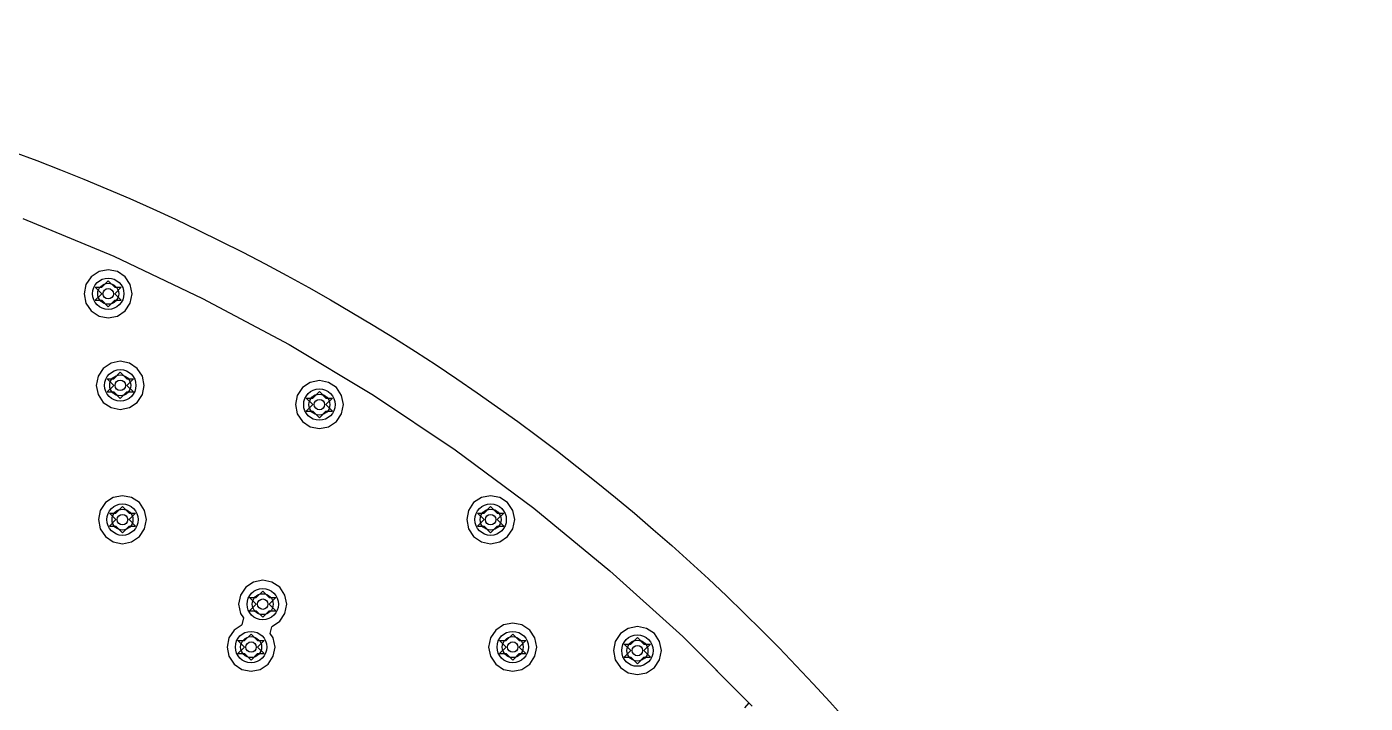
# Model space of a CAD drawing. Header units: millimetres. Extents: x 7.3 to 18.4, y 2.4 to 9.4.
# Drawn here: x 9.929 to 10.952, y 5.157 to 5.674 of the extents above; entities that cross this region are included whole.
import ezdxf

# ---------------------------------------------------------------- set-up
doc = ezdxf.new("R2010")
doc.units = ezdxf.units.MM
doc.header["$MEASUREMENT"] = 0
for name, color, linetype in [('BottomLayer', 5, 'Continuous'), ('BottomSolder', 6, 'Continuous'), ('DrillDrawing', 1, 'Continuous'), ('Mechanical1', 6, 'Continuous'), ('MidLayer1', 16, 'Continuous'), ('MidLayer2', 76, 'Continuous'), ('MultiLayer', 9, 'Continuous'), ('TopLayer', 1, 'Continuous'), ('TopSolder', 216, 'Continuous'), ('ViaHoleLayer', 16, 'Continuous')]:
    doc.layers.add(name, color=color, linetype=linetype)

msp = doc.modelspace()

# ---------------------------------------------------------------- linework, layer by layer
at = {"layer": 'BottomLayer'}
for p, q in [((9.9256, 5.5274), (9.995, 5.4986)), ((9.995, 5.4986), (10.0628, 5.4665)), ((10.0628, 5.4665), (10.1291, 5.4311)), ((10.1291, 5.4311), (10.1935, 5.3925)), ((10.1935, 5.3925), (10.2559, 5.3508)), ((10.2559, 5.3508), (10.3162, 5.3061)), ((10.3162, 5.3061), (10.3743, 5.2584)), ((10.3743, 5.2584), (10.4299, 5.208)), ((10.4299, 5.208), (10.483, 5.1549))]:
    msp.add_line(p, q, dxfattribs=at)
for centre in [(9.9908, 5.47), (10, 5.4), (10.1522, 5.3853), (10.0017, 5.2974), (10.2831, 5.2974), (10.1089, 5.2328), (10.1, 5.2), (10.3, 5.2), (10.3953, 5.1973)]:
    msp.add_circle(centre, 0.008, dxfattribs=at)
at = {"layer": 'BottomSolder'}
for centre in [(9.9908, 5.47), (10, 5.4), (10.1522, 5.3853), (10.0017, 5.2974), (10.2831, 5.2974), (10.1089, 5.2328), (10.1, 5.2), (10.3, 5.2), (10.3953, 5.1973)]:
    msp.add_circle(centre, 0.012, dxfattribs=at)
at = {"layer": 'DrillDrawing'}
for p, q in [((9.9808, 5.475), (9.9858, 5.47)), ((9.9808, 5.475), (9.9858, 5.475)), ((9.9858, 5.475), (9.9908, 5.48)), ((9.9908, 5.48), (9.9958, 5.475)), ((9.9958, 5.475), (10.0008, 5.475)), ((9.9958, 5.47), (10.0008, 5.475)), ((9.9808, 5.465), (9.9858, 5.47)), ((9.9808, 5.465), (9.9858, 5.465)), ((9.9858, 5.465), (9.9908, 5.46)), ((9.9908, 5.46), (9.9958, 5.465)), ((9.9958, 5.47), (10.0008, 5.465)), ((9.9958, 5.465), (10.0008, 5.465)), ((9.99, 5.405), (9.995, 5.4)), ((9.99, 5.405), (9.995, 5.405)), ((9.995, 5.405), (10, 5.41)), ((10, 5.41), (10.005, 5.405)), ((10.005, 5.405), (10.01, 5.405)), ((10.005, 5.4), (10.01, 5.405)), ((9.99, 5.395), (9.995, 5.4)), ((9.99, 5.395), (9.995, 5.395)), ((9.995, 5.395), (10, 5.39)), ((10, 5.39), (10.005, 5.395)), ((10.005, 5.4), (10.01, 5.395)), ((10.005, 5.395), (10.01, 5.395)), ((10.1472, 5.3903), (10.1522, 5.3953)), ((10.1522, 5.3953), (10.1572, 5.3903)), ((10.1422, 5.3903), (10.1472, 5.3853)), ((10.1422, 5.3903), (10.1472, 5.3903)), ((10.1422, 5.3803), (10.1472, 5.3853)), ((10.1572, 5.3903), (10.1622, 5.3903)), ((10.1572, 5.3853), (10.1622, 5.3903)), ((10.1572, 5.3853), (10.1622, 5.3803)), ((10.1422, 5.3803), (10.1472, 5.3803)), ((10.1472, 5.3803), (10.1522, 5.3753)), ((10.1522, 5.3753), (10.1572, 5.3803)), ((10.1572, 5.3803), (10.1622, 5.3803)), ((9.9917, 5.3024), (9.9967, 5.2974)), ((9.9917, 5.3024), (9.9967, 5.3024)), ((9.9967, 5.3024), (10.0017, 5.3074)), ((10.0017, 5.3074), (10.0067, 5.3024)), ((10.0067, 5.3024), (10.0117, 5.3024)), ((10.0067, 5.2974), (10.0117, 5.3024)), ((10.2731, 5.3024), (10.2781, 5.2974)), ((10.2731, 5.3024), (10.2781, 5.3024)), ((10.2781, 5.3024), (10.2831, 5.3074)), ((10.2831, 5.3074), (10.2881, 5.3024)), ((10.2881, 5.3024), (10.2931, 5.3024)), ((10.2881, 5.2974), (10.2931, 5.3024)), ((9.9917, 5.2924), (9.9967, 5.2974)), ((9.9917, 5.2924), (9.9967, 5.2924)), ((9.9967, 5.2924), (10.0017, 5.2874)), ((10.0017, 5.2874), (10.0067, 5.2924)), ((10.0067, 5.2974), (10.0117, 5.2924)), ((10.0067, 5.2924), (10.0117, 5.2924)), ((10.2731, 5.2924), (10.2781, 5.2974)), ((10.2731, 5.2924), (10.2781, 5.2924)), ((10.2781, 5.2924), (10.2831, 5.2874)), ((10.2831, 5.2874), (10.2881, 5.2924)), ((10.2881, 5.2974), (10.2931, 5.2924)), ((10.2881, 5.2924), (10.2931, 5.2924)), ((10.1039, 5.2378), (10.1089, 5.2428)), ((10.1089, 5.2428), (10.1139, 5.2378)), ((10.0989, 5.2378), (10.1039, 5.2328)), ((10.0989, 5.2378), (10.1039, 5.2378)), ((10.0989, 5.2278), (10.1039, 5.2328)), ((10.1139, 5.2378), (10.1189, 5.2378)), ((10.1139, 5.2328), (10.1189, 5.2378)), ((10.1139, 5.2328), (10.1189, 5.2278)), ((10.0989, 5.2278), (10.1039, 5.2278)), ((10.1039, 5.2278), (10.1089, 5.2228)), ((10.1089, 5.2228), (10.1139, 5.2278)), ((10.1139, 5.2278), (10.1189, 5.2278)), ((10.095, 5.205), (10.1, 5.21)), ((10.1, 5.21), (10.105, 5.205)), ((10.295, 5.205), (10.3, 5.21)), ((10.3, 5.21), (10.305, 5.205)), ((10.09, 5.205), (10.095, 5.2)), ((10.09, 5.205), (10.095, 5.205)), ((10.09, 5.195), (10.095, 5.2)), ((10.105, 5.205), (10.11, 5.205)), ((10.105, 5.2), (10.11, 5.205)), ((10.105, 5.2), (10.11, 5.195)), ((10.29, 5.205), (10.295, 5.2)), ((10.29, 5.205), (10.295, 5.205)), ((10.29, 5.195), (10.295, 5.2)), ((10.305, 5.205), (10.31, 5.205)), ((10.305, 5.2), (10.31, 5.205)), ((10.305, 5.2), (10.31, 5.195)), ((10.3853, 5.2023), (10.3903, 5.1973)), ((10.3853, 5.2023), (10.3903, 5.2023)), ((10.3853, 5.1923), (10.3903, 5.1973)), ((10.3903, 5.2023), (10.3953, 5.2073)), ((10.3953, 5.2073), (10.4003, 5.2023)), ((10.4003, 5.2023), (10.4053, 5.2023)), ((10.4003, 5.1973), (10.4053, 5.2023)), ((10.4003, 5.1973), (10.4053, 5.1923)), ((10.09, 5.195), (10.095, 5.195)), ((10.095, 5.195), (10.1, 5.19)), ((10.1, 5.19), (10.105, 5.195)), ((10.105, 5.195), (10.11, 5.195)), ((10.29, 5.195), (10.295, 5.195)), ((10.295, 5.195), (10.3, 5.19)), ((10.3, 5.19), (10.305, 5.195)), ((10.305, 5.195), (10.31, 5.195)), ((10.3853, 5.1923), (10.3903, 5.1923)), ((10.3903, 5.1923), (10.3953, 5.1873)), ((10.3953, 5.1873), (10.4003, 5.1923)), ((10.4003, 5.1923), (10.4053, 5.1923))]:
    msp.add_line(p, q, dxfattribs=at)
at = {"layer": 'Mechanical1'}
msp.add_circle((9.3768, 4.0992), 1.5748, dxfattribs=at)
at = {"layer": 'MidLayer1'}
for p, q in [((9.9256, 5.5274), (9.995, 5.4986)), ((9.995, 5.4986), (10.0628, 5.4665)), ((10.0628, 5.4665), (10.1291, 5.4311)), ((10.1291, 5.4311), (10.1935, 5.3925)), ((10.1935, 5.3925), (10.2559, 5.3508)), ((10.2559, 5.3508), (10.3162, 5.3061)), ((10.3162, 5.3061), (10.3743, 5.2584)), ((10.3743, 5.2584), (10.4299, 5.208)), ((10.4299, 5.208), (10.483, 5.1549))]:
    msp.add_line(p, q, dxfattribs=at)
for centre in [(9.9908, 5.47), (10, 5.4), (10.1522, 5.3853), (10.0017, 5.2974), (10.2831, 5.2974), (10.1089, 5.2328), (10.1, 5.2), (10.3, 5.2), (10.3953, 5.1973)]:
    msp.add_circle(centre, 0.008, dxfattribs=at)
at = {"layer": 'MidLayer2'}
for p, q in [((9.9256, 5.5274), (9.995, 5.4986)), ((9.995, 5.4986), (10.0628, 5.4665)), ((9.9838, 5.4869), (9.9778, 5.4829)), ((9.9908, 5.4883), (9.9838, 5.4869)), ((9.9978, 5.4869), (9.9908, 5.4883)), ((10.0038, 5.4829), (9.9978, 5.4869)), ((9.9738, 5.477), (9.9724, 5.47)), ((9.9778, 5.4829), (9.9738, 5.477)), ((10.0077, 5.477), (10.0038, 5.4829)), ((10.0091, 5.47), (10.0077, 5.477)), ((9.9724, 5.47), (9.9738, 5.4629)), ((10.0077, 5.4629), (10.0091, 5.47)), ((10.0628, 5.4665), (10.1291, 5.4311)), ((9.9738, 5.4629), (9.9778, 5.457)), ((9.9778, 5.457), (9.9838, 5.453)), ((9.9838, 5.453), (9.9908, 5.4516)), ((9.9908, 5.4516), (9.9978, 5.453)), ((9.9978, 5.453), (10.0038, 5.457)), ((10.0038, 5.457), (10.0077, 5.4629)), ((10.1291, 5.4311), (10.1935, 5.3925)), ((9.987, 5.413), (9.983, 5.407)), ((9.993, 5.417), (9.987, 5.413)), ((10, 5.4184), (9.993, 5.417)), ((10.007, 5.417), (10, 5.4184)), ((10.013, 5.413), (10.007, 5.417)), ((10.017, 5.407), (10.013, 5.413)), ((9.983, 5.407), (9.9816, 5.4)), ((10.0184, 5.4), (10.017, 5.407)), ((10.1452, 5.4023), (10.1392, 5.3983)), ((10.1522, 5.4037), (10.1452, 5.4023)), ((10.1592, 5.4023), (10.1522, 5.4037)), ((10.1652, 5.3983), (10.1592, 5.4023)), ((9.9816, 5.4), (9.983, 5.393)), ((9.983, 5.393), (9.987, 5.387)), ((10.013, 5.387), (10.017, 5.393)), ((10.017, 5.393), (10.0184, 5.4)), ((10.1352, 5.3923), (10.1339, 5.3853)), ((10.1392, 5.3983), (10.1352, 5.3923)), ((10.1692, 5.3923), (10.1652, 5.3983)), ((10.1706, 5.3853), (10.1692, 5.3923)), ((10.1935, 5.3925), (10.2559, 5.3508)), ((9.987, 5.387), (9.993, 5.383)), ((9.993, 5.383), (10, 5.3816)), ((10, 5.3816), (10.007, 5.383)), ((10.007, 5.383), (10.013, 5.387)), ((10.1339, 5.3853), (10.1352, 5.3783)), ((10.1692, 5.3783), (10.1706, 5.3853)), ((10.1352, 5.3783), (10.1392, 5.3723)), ((10.1392, 5.3723), (10.1452, 5.3684)), ((10.1592, 5.3684), (10.1652, 5.3723)), ((10.1652, 5.3723), (10.1692, 5.3783)), ((10.1452, 5.3684), (10.1522, 5.367)), ((10.1522, 5.367), (10.1592, 5.3684)), ((10.2559, 5.3508), (10.3162, 5.3061)), ((9.9887, 5.3104), (9.9847, 5.3044)), ((9.9946, 5.3143), (9.9887, 5.3104)), ((10.0017, 5.3157), (9.9946, 5.3143)), ((10.0087, 5.3143), (10.0017, 5.3157)), ((10.0146, 5.3104), (10.0087, 5.3143)), ((10.0186, 5.3044), (10.0146, 5.3104)), ((10.2701, 5.3104), (10.2662, 5.3044)), ((10.2761, 5.3143), (10.2701, 5.3104)), ((10.2831, 5.3157), (10.2761, 5.3143)), ((10.2901, 5.3143), (10.2831, 5.3157)), ((10.2961, 5.3104), (10.2901, 5.3143)), ((10.3001, 5.3044), (10.2961, 5.3104)), ((9.9847, 5.3044), (9.9833, 5.2974)), ((10.02, 5.2974), (10.0186, 5.3044)), ((10.2662, 5.3044), (10.2648, 5.2974)), ((10.3015, 5.2974), (10.3001, 5.3044)), ((10.3162, 5.3061), (10.3743, 5.2584)), ((9.9833, 5.2974), (9.9847, 5.2904)), ((9.9847, 5.2904), (9.9887, 5.2844)), ((10.0146, 5.2844), (10.0186, 5.2904)), ((10.0186, 5.2904), (10.02, 5.2974)), ((10.2648, 5.2974), (10.2662, 5.2904)), ((10.2662, 5.2904), (10.2701, 5.2844)), ((10.2961, 5.2844), (10.3001, 5.2904)), ((10.3001, 5.2904), (10.3015, 5.2974)), ((9.9887, 5.2844), (9.9946, 5.2804)), ((9.9946, 5.2804), (10.0017, 5.279)), ((10.0017, 5.279), (10.0087, 5.2804)), ((10.0087, 5.2804), (10.0146, 5.2844)), ((10.2701, 5.2844), (10.2761, 5.2804)), ((10.2761, 5.2804), (10.2831, 5.279)), ((10.2831, 5.279), (10.2901, 5.2804)), ((10.2901, 5.2804), (10.2961, 5.2844)), ((10.1019, 5.2497), (10.0959, 5.2457)), ((10.1089, 5.2511), (10.1019, 5.2497)), ((10.1159, 5.2497), (10.1089, 5.2511)), ((10.1219, 5.2457), (10.1159, 5.2497)), ((10.3743, 5.2584), (10.4299, 5.208)), ((10.0919, 5.2398), (10.0905, 5.2328)), ((10.0959, 5.2457), (10.0919, 5.2398)), ((10.1259, 5.2398), (10.1219, 5.2457)), ((10.1273, 5.2328), (10.1259, 5.2398)), ((10.0905, 5.2328), (10.0919, 5.2257)), ((10.1259, 5.2257), (10.1273, 5.2328)), ((10.0919, 5.2257), (10.0942, 5.2223)), ((10.0942, 5.2223), (10.093, 5.2171)), ((10.1164, 5.2161), (10.1219, 5.2198)), ((10.1219, 5.2198), (10.1259, 5.2257)), ((10.3, 5.2184), (10.293, 5.217)), ((10.307, 5.217), (10.3, 5.2184)), ((10.087, 5.213), (10.083, 5.207)), ((10.0925, 5.2166), (10.087, 5.213)), ((10.093, 5.2171), (10.0925, 5.2166)), ((10.1147, 5.2105), (10.1159, 5.2156)), ((10.117, 5.207), (10.1147, 5.2105)), ((10.1159, 5.2156), (10.1164, 5.2161)), ((10.287, 5.213), (10.283, 5.207)), ((10.293, 5.217), (10.287, 5.213)), ((10.313, 5.213), (10.307, 5.217)), ((10.317, 5.207), (10.313, 5.213)), ((10.3823, 5.2103), (10.3784, 5.2043)), ((10.3883, 5.2143), (10.3823, 5.2103)), ((10.3953, 5.2157), (10.3883, 5.2143)), ((10.4023, 5.2143), (10.3953, 5.2157)), ((10.4083, 5.2103), (10.4023, 5.2143)), ((10.4123, 5.2043), (10.4083, 5.2103)), ((10.4299, 5.208), (10.4804, 5.1575)), ((10.083, 5.207), (10.0816, 5.2)), ((10.0816, 5.2), (10.083, 5.193)), ((10.1184, 5.2), (10.117, 5.207)), ((10.117, 5.193), (10.1184, 5.2)), ((10.283, 5.207), (10.2816, 5.2)), ((10.2816, 5.2), (10.283, 5.193)), ((10.3184, 5.2), (10.317, 5.207)), ((10.317, 5.193), (10.3184, 5.2)), ((10.3784, 5.2043), (10.377, 5.1973)), ((10.377, 5.1973), (10.3784, 5.1903)), ((10.4137, 5.1973), (10.4123, 5.2043)), ((10.4123, 5.1903), (10.4137, 5.1973)), ((10.083, 5.193), (10.087, 5.187)), ((10.087, 5.187), (10.093, 5.183)), ((10.107, 5.183), (10.113, 5.187)), ((10.113, 5.187), (10.117, 5.193)), ((10.283, 5.193), (10.287, 5.187)), ((10.287, 5.187), (10.293, 5.183)), ((10.307, 5.183), (10.313, 5.187)), ((10.313, 5.187), (10.317, 5.193)), ((10.3784, 5.1903), (10.3823, 5.1843)), ((10.4083, 5.1843), (10.4123, 5.1903)), ((10.093, 5.183), (10.1, 5.1816)), ((10.1, 5.1816), (10.107, 5.183)), ((10.293, 5.183), (10.3, 5.1816)), ((10.3, 5.1816), (10.307, 5.183)), ((10.3823, 5.1843), (10.3883, 5.1804)), ((10.3883, 5.1804), (10.3953, 5.179)), ((10.3953, 5.179), (10.4023, 5.1804)), ((10.4023, 5.1804), (10.4083, 5.1843)), ((10.4804, 5.1575), (10.4772, 5.1536))]:
    msp.add_line(p, q, dxfattribs=at)
for centre in [(9.9908, 5.47), (10, 5.4), (10.1522, 5.3853), (10.0017, 5.2974), (10.2831, 5.2974), (10.1089, 5.2328), (10.1, 5.2), (10.3, 5.2), (10.3953, 5.1973)]:
    msp.add_circle(centre, 0.008, dxfattribs=at)
at = {"layer": 'MultiLayer'}
for centre in [(9.9908, 5.47), (10, 5.4), (10.1522, 5.3853), (10.0017, 5.2974), (10.2831, 5.2974), (10.1089, 5.2328), (10.1, 5.2), (10.3, 5.2), (10.3953, 5.1973)]:
    msp.add_circle(centre, 0.008, dxfattribs=at)
at = {"layer": 'TopLayer'}
for p, q in [((9.9256, 5.5274), (9.995, 5.4986)), ((9.995, 5.4986), (10.0628, 5.4665)), ((10.0628, 5.4665), (10.1291, 5.4311)), ((10.1291, 5.4311), (10.1935, 5.3925)), ((10.1935, 5.3925), (10.2559, 5.3508)), ((10.2559, 5.3508), (10.3162, 5.3061)), ((10.3162, 5.3061), (10.3743, 5.2584)), ((10.3743, 5.2584), (10.4299, 5.208)), ((10.4299, 5.208), (10.483, 5.1549))]:
    msp.add_line(p, q, dxfattribs=at)
for centre in [(9.9908, 5.47), (10, 5.4), (10.1522, 5.3853), (10.0017, 5.2974), (10.2831, 5.2974), (10.1089, 5.2328), (10.1, 5.2), (10.3, 5.2), (10.3953, 5.1973)]:
    msp.add_circle(centre, 0.008, dxfattribs=at)
at = {"layer": 'TopSolder'}
for centre in [(9.9908, 5.47), (10, 5.4), (10.1522, 5.3853), (10.0017, 5.2974), (10.2831, 5.2974), (10.1089, 5.2328), (10.1, 5.2), (10.3, 5.2), (10.3953, 5.1973)]:
    msp.add_circle(centre, 0.012, dxfattribs=at)
at = {"layer": 'ViaHoleLayer'}
for centre in [(9.9908, 5.47), (10, 5.4), (10.1522, 5.3853), (10.0017, 5.2974), (10.2831, 5.2974), (10.1089, 5.2328), (10.1, 5.2), (10.3, 5.2), (10.3953, 5.1973)]:
    msp.add_circle(centre, 0.004, dxfattribs=at)

doc.saveas('drawing.dxf')
